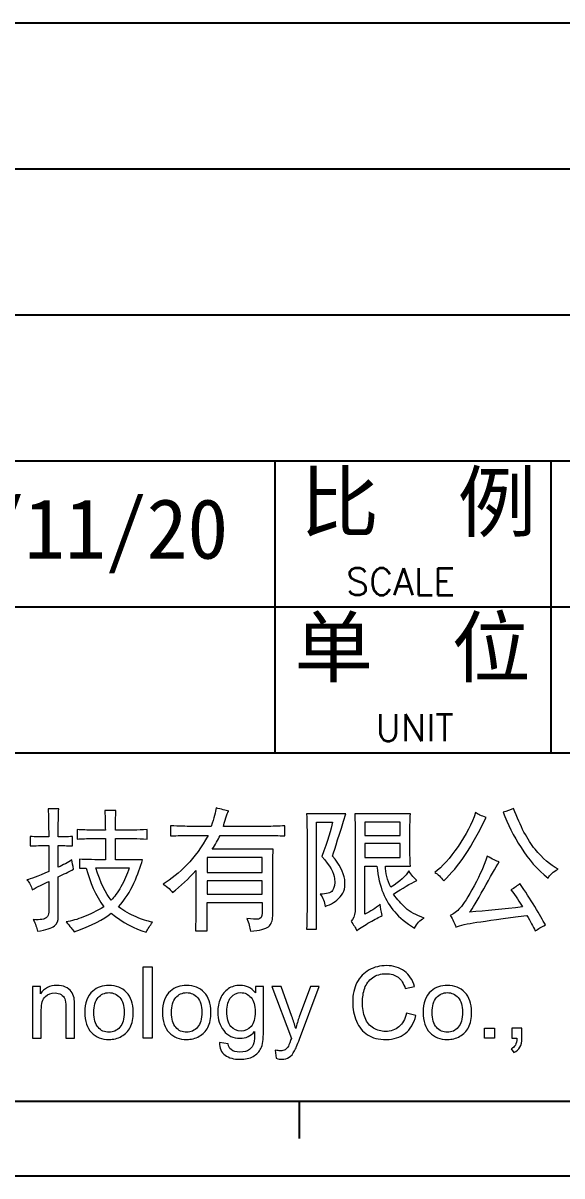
# Model space of a CAD drawing. Header units: millimetres. Extents: x 22339 to 22977, y 387 to 838.
# Drawn here: x 22821.7 to 22868.8, y 387.1 to 487.8 of the extents above; entities that cross this region are included whole.
import ezdxf

# ---------------------------------------------------------------- set-up
doc = ezdxf.new("R2010")
doc.units = ezdxf.units.MM
for name, color, linetype in [('BORDER', 5, 'Continuous'), ('TEXT', 6, 'Continuous'), ('图层 1', 7, 'Continuous')]:
    doc.layers.add(name, color=color, linetype=linetype)
doc.styles.get("Standard").update_dxf_attribs({"font": 'txt', "bigfont": 'gbcbig.shx'})
doc.styles.add('图框文字', font='romans.shx')

msp = doc.modelspace()

# ---------------------------------------------------------------- linework, layer by layer
at = {"lineweight": 25}
for p, q in [((22970.958, 487.798), (22688.494, 487.798)), ((22970.958, 475.039), (22688.494, 475.039)), ((22970.958, 462.281), (22688.494, 462.281)), ((22970.958, 449.522), (22688.494, 449.522)), ((22843.728, 449.522), (22843.728, 424.005)), ((22867.874, 424.005), (22867.874, 449.522)), ((22885.569, 436.764), (22688.494, 436.764)), ((22885.569, 424.005), (22688.494, 424.005))]:
    msp.add_line(p, q, dxfattribs=at)
at = {"layer": 'BORDER', "color": 0, "linetype": 'Continuous'}
for p, q in [((22345.44, 393.614), (22970.958, 393.614)), ((22845.855, 393.614), (22845.855, 390.348)), ((22338.907, 387.081), (22977.491, 387.081))]:
    msp.add_line(p, q, dxfattribs=at)
at = {"layer": '图层 1', "lineweight": 0}
for points in [[(22854.691, 416.831), (22854.691, 417.988), (22851.592, 417.988), (22851.592, 416.831), (22854.691, 416.831)], [(22854.691, 414.888), (22854.691, 416.137), (22851.592, 416.137), (22851.592, 414.888), (22854.691, 414.888)], [(22842.617, 413.593), (22842.617, 414.888), (22837.806, 414.888), (22837.806, 413.593), (22842.617, 413.593)], [(22842.617, 411.696), (22842.617, 412.853), (22837.806, 412.853), (22837.806, 411.696), (22842.617, 411.696)], [(22832.24, 399.105), (22832.24, 405.346), (22833.007, 405.346), (22833.007, 399.105), (22832.24, 399.105)], [(22862.037, 399.105), (22862.037, 399.978), (22862.91, 399.978), (22862.91, 399.105), (22862.037, 399.105)]]:
    msp.add_lwpolyline(points, dxfattribs=at)
for points, knots in [([(22826.147, 413.87), (22825.715, 413.654), (22825.269, 413.438), (22824.806, 413.223), (22824.806, 413.223), (22824.806, 409.753), (22824.806, 409.753), (22824.836, 409.383), (22824.729, 409.105), (22824.482, 408.92), (22824.235, 408.735), (22823.742, 408.581), (22823.002, 408.458), (22822.939, 408.766), (22822.816, 409.105), (22822.631, 409.475), (22823.248, 409.445), (22823.626, 409.498), (22823.765, 409.637), (22823.904, 409.776), (22823.973, 409.938), (22823.973, 410.123), (22823.973, 410.123), (22823.973, 412.806), (22823.973, 412.806), (22823.479, 412.59), (22823.002, 412.344), (22822.539, 412.066), (22822.446, 412.405), (22822.292, 412.698), (22822.076, 412.945), (22822.384, 413.006), (22823.017, 413.253), (22823.973, 413.685), (22823.973, 413.685), (22823.973, 415.952), (22823.973, 415.952), (22823.325, 415.952), (22822.785, 415.936), (22822.354, 415.906), (22822.354, 415.906), (22822.354, 416.739), (22822.354, 416.739), (22822.785, 416.708), (22823.325, 416.692), (22823.973, 416.692), (22823.973, 417.803), (22823.957, 418.619), (22823.927, 419.144), (22823.927, 419.144), (22824.852, 419.144), (22824.852, 419.144), (22824.821, 418.682), (22824.806, 417.864), (22824.806, 416.692), (22825.145, 416.692), (22825.561, 416.708), (22826.055, 416.739), (22826.055, 416.739), (22826.055, 415.906), (22826.055, 415.906), (22825.561, 415.936), (22825.145, 415.952), (22824.806, 415.952), (22824.806, 415.952), (22824.806, 414.055), (22824.806, 414.055), (22825.237, 414.24), (22825.638, 414.456), (22826.009, 414.703), (22826.039, 414.487), (22826.085, 414.209), (22826.147, 413.87)], [0, 0, 0, 0, 1, 1, 1, 2, 2, 2, 3, 3, 3, 4, 4, 4, 5, 5, 5, 6, 6, 6, 7, 7, 7, 8, 8, 8, 9, 9, 9, 10, 10, 10, 11, 11, 11, 12, 12, 12, 13, 13, 13, 14, 14, 14, 15, 15, 15, 16, 16, 16, 17, 17, 17, 18, 18, 18, 19, 19, 19, 20, 20, 20, 21, 21, 21, 22, 22, 22, 23, 23, 23, 24, 24, 24, 24]), ([(22826.657, 414.749), (22827.304, 414.718), (22828.059, 414.703), (22828.923, 414.703), (22828.923, 414.703), (22828.923, 416.554), (22828.923, 416.554), (22828.923, 416.554), (22827.859, 416.554), (22827.859, 416.554), (22827.304, 416.554), (22826.841, 416.538), (22826.471, 416.507), (22826.471, 416.507), (22826.471, 417.34), (22826.471, 417.34), (22826.934, 417.309), (22827.365, 417.294), (22827.766, 417.294), (22827.766, 417.294), (22828.923, 417.294), (22828.923, 417.294), (22828.923, 417.756), (22828.907, 418.327), (22828.877, 419.005), (22828.877, 419.005), (22829.848, 419.005), (22829.848, 419.005), (22829.818, 418.45), (22829.802, 417.879), (22829.802, 417.294), (22829.802, 417.294), (22831.421, 417.294), (22831.421, 417.294), (22831.76, 417.294), (22832.146, 417.309), (22832.578, 417.34), (22832.578, 417.34), (22832.578, 416.507), (22832.578, 416.507), (22832.146, 416.538), (22831.76, 416.554), (22831.421, 416.554), (22831.421, 416.554), (22829.802, 416.554), (22829.802, 416.554), (22829.802, 416.554), (22829.802, 414.703), (22829.802, 414.703), (22829.802, 414.703), (22832.161, 414.703), (22832.161, 414.703), (22832.007, 414.086), (22831.76, 413.408), (22831.421, 412.667), (22831.081, 411.927), (22830.635, 411.233), (22830.079, 410.586), (22830.573, 410.215), (22831.081, 409.922), (22831.606, 409.707), (22832.131, 409.491), (22832.608, 409.337), (22833.04, 409.244), (22832.825, 408.966), (22832.64, 408.674), (22832.486, 408.365), (22831.467, 408.674), (22830.45, 409.229), (22829.432, 410.03), (22828.785, 409.506), (22827.705, 408.966), (22826.194, 408.411), (22826.07, 408.596), (22825.838, 408.89), (22825.5, 409.29), (22825.963, 409.352), (22826.471, 409.491), (22827.026, 409.707), (22827.582, 409.922), (22828.167, 410.215), (22828.785, 410.586), (22828.074, 411.603), (22827.566, 412.729), (22827.258, 413.963), (22827.258, 413.963), (22826.657, 413.963), (22826.657, 413.963), (22826.657, 413.963), (22826.657, 414.749), (22826.657, 414.749)], [0, 0, 0, 0, 1, 1, 1, 2, 2, 2, 3, 3, 3, 4, 4, 4, 5, 5, 5, 6, 6, 6, 7, 7, 7, 8, 8, 8, 9, 9, 9, 10, 10, 10, 11, 11, 11, 12, 12, 12, 13, 13, 13, 14, 14, 14, 15, 15, 15, 16, 16, 16, 17, 17, 17, 18, 18, 18, 19, 19, 19, 20, 20, 20, 21, 21, 21, 22, 22, 22, 23, 23, 23, 24, 24, 24, 25, 25, 25, 26, 26, 26, 27, 27, 27, 28, 28, 28, 29, 29, 29, 30, 30, 30, 30]), ([(22836.047, 414.263), (22836.726, 414.957), (22837.343, 415.813), (22837.898, 416.831), (22837.898, 416.831), (22836.233, 416.831), (22836.233, 416.831), (22835.801, 416.831), (22835.261, 416.815), (22834.613, 416.785), (22834.613, 416.785), (22834.613, 417.664), (22834.613, 417.664), (22835.415, 417.633), (22836.017, 417.618), (22836.418, 417.618), (22836.418, 417.618), (22838.176, 417.618), (22838.176, 417.618), (22838.422, 418.358), (22838.561, 418.897), (22838.592, 419.237), (22839.055, 419.113), (22839.425, 419.021), (22839.702, 418.959), (22839.61, 418.867), (22839.455, 418.419), (22839.24, 417.618), (22839.24, 417.618), (22842.987, 417.618), (22842.987, 417.618), (22843.511, 417.618), (22844.051, 417.633), (22844.606, 417.664), (22844.606, 417.664), (22844.606, 416.785), (22844.606, 416.785), (22844.051, 416.815), (22843.557, 416.831), (22843.126, 416.831), (22843.126, 416.831), (22838.962, 416.831), (22838.962, 416.831), (22838.746, 416.43), (22838.515, 416.029), (22838.268, 415.628), (22838.268, 415.628), (22843.589, 415.628), (22843.589, 415.628), (22843.557, 414.857), (22843.542, 414.163), (22843.542, 413.546), (22843.542, 413.546), (22843.542, 409.799), (22843.542, 409.799), (22843.542, 409.368), (22843.419, 409.052), (22843.172, 408.851), (22842.925, 408.651), (22842.401, 408.52), (22841.599, 408.458), (22841.568, 408.797), (22841.46, 409.167), (22841.275, 409.568), (22841.738, 409.506), (22842.077, 409.491), (22842.293, 409.522), (22842.509, 409.553), (22842.617, 409.722), (22842.617, 410.03), (22842.617, 410.03), (22842.617, 410.956), (22842.617, 410.956), (22842.617, 410.956), (22837.806, 410.956), (22837.806, 410.956), (22837.806, 410.956), (22837.806, 408.504), (22837.806, 408.504), (22837.806, 408.504), (22836.788, 408.504), (22836.788, 408.504), (22836.818, 409.275), (22836.834, 409.938), (22836.834, 410.493), (22836.834, 410.493), (22836.834, 413.778), (22836.834, 413.778), (22836.187, 413.038), (22835.508, 412.39), (22834.799, 411.835), (22834.675, 412.05), (22834.397, 412.297), (22833.966, 412.575), (22834.675, 413.006), (22835.369, 413.57), (22836.047, 414.263)], [0, 0, 0, 0, 1, 1, 1, 2, 2, 2, 3, 3, 3, 4, 4, 4, 5, 5, 5, 6, 6, 6, 7, 7, 7, 8, 8, 8, 9, 9, 9, 10, 10, 10, 11, 11, 11, 12, 12, 12, 13, 13, 13, 14, 14, 14, 15, 15, 15, 16, 16, 16, 17, 17, 17, 18, 18, 18, 19, 19, 19, 20, 20, 20, 21, 21, 21, 22, 22, 22, 23, 23, 23, 24, 24, 24, 25, 25, 25, 26, 26, 26, 27, 27, 27, 28, 28, 28, 29, 29, 29, 30, 30, 30, 31, 31, 31, 32, 32, 32, 32]), ([(22866.466, 415.628), (22867.128, 414.826), (22867.799, 414.24), (22868.478, 413.87), (22868.046, 413.654), (22867.753, 413.392), (22867.599, 413.084), (22866.673, 413.854), (22865.887, 414.749), (22865.239, 415.767), (22864.592, 416.785), (22864.067, 417.818), (22863.666, 418.867), (22864.006, 418.928), (22864.314, 419.036), (22864.592, 419.19), (22865.177, 417.618), (22865.802, 416.43), (22866.466, 415.628)], [0, 0, 0, 0, 1, 1, 1, 2, 2, 2, 3, 3, 3, 4, 4, 4, 5, 5, 5, 6, 6, 6, 6]), ([(22848.77, 415.027), (22849.386, 414.287), (22849.741, 413.608), (22849.834, 412.991), (22849.926, 412.374), (22849.795, 411.865), (22849.441, 411.465), (22849.085, 411.063), (22848.646, 410.786), (22848.122, 410.632), (22848.091, 411.032), (22847.952, 411.387), (22847.706, 411.696), (22848.261, 411.696), (22848.615, 411.804), (22848.77, 412.02), (22848.924, 412.235), (22848.985, 412.582), (22848.955, 413.061), (22848.924, 413.538), (22848.554, 414.178), (22847.844, 414.981), (22848.338, 416.369), (22848.646, 417.37), (22848.77, 417.988), (22848.77, 417.988), (22847.382, 417.988), (22847.382, 417.988), (22847.382, 417.988), (22847.382, 408.643), (22847.382, 408.643), (22847.382, 408.643), (22846.503, 408.643), (22846.503, 408.643), (22846.533, 409.506), (22846.549, 410.354), (22846.549, 411.187), (22846.549, 411.187), (22846.549, 416.6), (22846.549, 416.6), (22846.549, 417.155), (22846.533, 417.864), (22846.503, 418.728), (22846.503, 418.728), (22849.926, 418.728), (22849.926, 418.728), (22849.371, 416.908), (22848.985, 415.675), (22848.77, 415.027)], [0, 0, 0, 0, 1, 1, 1, 2, 2, 2, 3, 3, 3, 4, 4, 4, 5, 5, 5, 6, 6, 6, 7, 7, 7, 8, 8, 8, 9, 9, 9, 10, 10, 10, 11, 11, 11, 12, 12, 12, 13, 13, 13, 14, 14, 14, 15, 15, 15, 16, 16, 16, 16]), ([(22855.524, 416.415), (22855.524, 415.458), (22855.539, 414.703), (22855.57, 414.148), (22855.57, 414.148), (22853.396, 414.148), (22853.396, 414.148), (22853.396, 413.562), (22853.55, 412.945), (22853.859, 412.297), (22854.66, 412.821), (22855.184, 413.299), (22855.432, 413.731), (22855.678, 413.361), (22855.909, 413.084), (22856.126, 412.899), (22855.57, 412.621), (22854.892, 412.22), (22854.09, 411.696), (22854.429, 411.233), (22854.784, 410.832), (22855.154, 410.493), (22855.524, 410.153), (22856.063, 409.861), (22856.773, 409.614), (22856.403, 409.429), (22856.126, 409.136), (22855.94, 408.735), (22855.2, 409.198), (22854.622, 409.668), (22854.206, 410.146), (22853.789, 410.624), (22853.45, 411.179), (22853.188, 411.812), (22852.926, 412.443), (22852.748, 413.223), (22852.656, 414.148), (22852.656, 414.148), (22851.592, 414.148), (22851.592, 414.148), (22851.592, 414.148), (22851.592, 409.938), (22851.592, 409.938), (22852.085, 410.184), (22852.532, 410.477), (22852.933, 410.817), (22852.964, 410.539), (22853.026, 410.215), (22853.119, 409.845), (22852.841, 409.691), (22852.478, 409.491), (22852.031, 409.244), (22851.584, 408.998), (22851.206, 408.751), (22850.898, 408.504), (22850.774, 408.751), (22850.604, 409.029), (22850.389, 409.337), (22850.574, 409.522), (22850.697, 409.799), (22850.759, 410.169), (22850.759, 410.169), (22850.759, 416.692), (22850.759, 416.692), (22850.759, 417.309), (22850.743, 417.988), (22850.713, 418.728), (22850.713, 418.728), (22855.57, 418.728), (22855.57, 418.728), (22855.539, 418.173), (22855.524, 417.401), (22855.524, 416.415)], [0, 0, 0, 0, 1, 1, 1, 2, 2, 2, 3, 3, 3, 4, 4, 4, 5, 5, 5, 6, 6, 6, 7, 7, 7, 8, 8, 8, 9, 9, 9, 10, 10, 10, 11, 11, 11, 12, 12, 12, 13, 13, 13, 14, 14, 14, 15, 15, 15, 16, 16, 16, 17, 17, 17, 18, 18, 18, 19, 19, 19, 20, 20, 20, 21, 21, 21, 22, 22, 22, 23, 23, 23, 24, 24, 24, 24]), ([(22860.382, 415.166), (22859.765, 414.24), (22859.133, 413.469), (22858.485, 412.853), (22858.238, 413.192), (22857.976, 413.438), (22857.699, 413.593), (22858.346, 414.086), (22859.025, 414.842), (22859.734, 415.86), (22860.443, 416.877), (22860.952, 417.864), (22861.261, 418.82), (22861.476, 418.666), (22861.785, 418.527), (22862.186, 418.404), (22861.6, 417.17), (22860.998, 416.091), (22860.382, 415.166)], [0, 0, 0, 0, 1, 1, 1, 2, 2, 2, 3, 3, 3, 4, 4, 4, 5, 5, 5, 6, 6, 6, 6]), ([(22864.36, 412.066), (22864.668, 412.251), (22864.931, 412.436), (22865.147, 412.621), (22865.61, 411.942), (22866.041, 411.272), (22866.442, 410.609), (22866.843, 409.945), (22867.151, 409.414), (22867.367, 409.013), (22867.028, 408.828), (22866.735, 408.659), (22866.489, 408.504), (22866.303, 408.874), (22866.056, 409.321), (22865.748, 409.845), (22863.682, 409.568), (22862.225, 409.368), (22861.377, 409.244), (22860.528, 409.121), (22859.919, 408.982), (22859.549, 408.828), (22859.457, 409.136), (22859.287, 409.475), (22859.04, 409.845), (22859.348, 409.968), (22859.642, 410.184), (22859.919, 410.493), (22860.197, 410.801), (22860.605, 411.449), (22861.145, 412.436), (22861.685, 413.423), (22862.062, 414.287), (22862.279, 415.027), (22862.741, 414.749), (22863.096, 414.579), (22863.343, 414.518), (22863.003, 413.993), (22862.548, 413.207), (22861.978, 412.159), (22861.407, 411.11), (22860.998, 410.431), (22860.752, 410.123), (22862.17, 410.246), (22863.713, 410.4), (22865.378, 410.586), (22865.131, 411.017), (22864.792, 411.511), (22864.36, 412.066)], [0, 0, 0, 0, 1, 1, 1, 2, 2, 2, 3, 3, 3, 4, 4, 4, 5, 5, 5, 6, 6, 6, 7, 7, 7, 8, 8, 8, 9, 9, 9, 10, 10, 10, 11, 11, 11, 12, 12, 12, 13, 13, 13, 14, 14, 14, 15, 15, 15, 16, 16, 16, 16]), ([(22829.432, 411.187), (22829.71, 411.434), (22829.994, 411.819), (22830.288, 412.344), (22830.58, 412.868), (22830.82, 413.423), (22831.005, 414.009), (22831.005, 414.009), (22828.091, 414.009), (22828.091, 414.009), (22828.491, 412.683), (22828.938, 411.742), (22829.432, 411.187)], [0, 0, 0, 0, 1, 1, 1, 2, 2, 2, 3, 3, 3, 4, 4, 4, 4]), ([(22855.226, 401.293), (22855.226, 401.293), (22856.052, 401.085), (22856.052, 401.085), (22855.878, 400.406), (22855.567, 399.889), (22855.117, 399.533), (22854.667, 399.177), (22854.117, 398.999), (22853.467, 398.999), (22852.795, 398.999), (22852.248, 399.136), (22851.826, 399.41), (22851.405, 399.683), (22851.084, 400.08), (22850.864, 400.599), (22850.644, 401.119), (22850.534, 401.677), (22850.534, 402.273), (22850.534, 402.923), (22850.658, 403.489), (22850.907, 403.973), (22851.155, 404.457), (22851.508, 404.825), (22851.967, 405.076), (22852.425, 405.327), (22852.929, 405.453), (22853.48, 405.453), (22854.104, 405.453), (22854.63, 405.294), (22855.055, 404.976), (22855.481, 404.658), (22855.778, 404.211), (22855.945, 403.635), (22855.945, 403.635), (22855.132, 403.443), (22855.132, 403.443), (22854.987, 403.897), (22854.777, 404.228), (22854.502, 404.435), (22854.227, 404.642), (22853.88, 404.746), (22853.463, 404.746), (22852.983, 404.746), (22852.583, 404.631), (22852.26, 404.401), (22851.938, 404.171), (22851.712, 403.863), (22851.581, 403.475), (22851.451, 403.088), (22851.385, 402.688), (22851.385, 402.277), (22851.385, 401.746), (22851.463, 401.283), (22851.618, 400.887), (22851.772, 400.491), (22852.013, 400.195), (22852.339, 399.999), (22852.666, 399.803), (22853.019, 399.705), (22853.399, 399.705), (22853.862, 399.705), (22854.254, 399.839), (22854.574, 400.106), (22854.895, 400.372), (22855.112, 400.768), (22855.226, 401.293)], [0, 0, 0, 0, 1, 1, 1, 2, 2, 2, 3, 3, 3, 4, 4, 4, 5, 5, 5, 6, 6, 6, 7, 7, 7, 8, 8, 8, 9, 9, 9, 10, 10, 10, 11, 11, 11, 12, 12, 12, 13, 13, 13, 14, 14, 14, 15, 15, 15, 16, 16, 16, 17, 17, 17, 18, 18, 18, 19, 19, 19, 20, 20, 20, 21, 21, 21, 22, 22, 22, 22]), ([(22822.559, 399.105), (22822.559, 399.105), (22822.559, 403.626), (22822.559, 403.626), (22822.559, 403.626), (22823.249, 403.626), (22823.249, 403.626), (22823.249, 403.626), (22823.249, 402.984), (22823.249, 402.984), (22823.581, 403.48), (22824.061, 403.729), (22824.688, 403.729), (22824.96, 403.729), (22825.211, 403.68), (22825.439, 403.582), (22825.668, 403.484), (22825.839, 403.355), (22825.952, 403.196), (22826.066, 403.037), (22826.145, 402.849), (22826.191, 402.63), (22826.219, 402.488), (22826.233, 402.24), (22826.233, 401.885), (22826.233, 401.885), (22826.233, 399.105), (22826.233, 399.105), (22826.233, 399.105), (22825.467, 399.105), (22825.467, 399.105), (22825.467, 399.105), (22825.467, 401.855), (22825.467, 401.855), (22825.467, 402.168), (22825.437, 402.401), (22825.378, 402.556), (22825.318, 402.71), (22825.212, 402.834), (22825.06, 402.926), (22824.909, 403.018), (22824.731, 403.064), (22824.526, 403.064), (22824.2, 403.064), (22823.918, 402.961), (22823.681, 402.754), (22823.444, 402.546), (22823.326, 402.153), (22823.326, 401.574), (22823.326, 401.574), (22823.326, 399.105), (22823.326, 399.105), (22823.326, 399.105), (22822.559, 399.105), (22822.559, 399.105)], [0, 0, 0, 0, 1, 1, 1, 2, 2, 2, 3, 3, 3, 4, 4, 4, 5, 5, 5, 6, 6, 6, 7, 7, 7, 8, 8, 8, 9, 9, 9, 10, 10, 10, 11, 11, 11, 12, 12, 12, 13, 13, 13, 14, 14, 14, 15, 15, 15, 16, 16, 16, 17, 17, 17, 18, 18, 18, 18]), ([(22827.123, 401.366), (22827.123, 402.203), (22827.356, 402.823), (22827.821, 403.226), (22828.21, 403.561), (22828.684, 403.729), (22829.243, 403.729), (22829.865, 403.729), (22830.373, 403.525), (22830.767, 403.118), (22831.162, 402.71), (22831.359, 402.148), (22831.359, 401.43), (22831.359, 400.848), (22831.272, 400.39), (22831.097, 400.057), (22830.923, 399.723), (22830.669, 399.464), (22830.335, 399.28), (22830.002, 399.095), (22829.638, 399.003), (22829.243, 399.003), (22828.61, 399.003), (22828.099, 399.206), (22827.708, 399.612), (22827.318, 400.018), (22827.123, 400.602), (22827.123, 401.366)], [0, 0, 0, 0, 1, 1, 1, 2, 2, 2, 3, 3, 3, 4, 4, 4, 5, 5, 5, 6, 6, 6, 7, 7, 7, 8, 8, 8, 9, 9, 9, 9]), ([(22827.911, 401.366), (22827.911, 400.787), (22828.037, 400.353), (22828.29, 400.065), (22828.542, 399.777), (22828.86, 399.633), (22829.243, 399.633), (22829.624, 399.633), (22829.94, 399.778), (22830.193, 400.067), (22830.445, 400.357), (22830.572, 400.798), (22830.572, 401.391), (22830.572, 401.95), (22830.445, 402.374), (22830.19, 402.662), (22829.936, 402.95), (22829.621, 403.094), (22829.243, 403.094), (22828.86, 403.094), (22828.542, 402.951), (22828.29, 402.664), (22828.037, 402.378), (22827.911, 401.945), (22827.911, 401.366)], [0, 0, 0, 0, 1, 1, 1, 2, 2, 2, 3, 3, 3, 4, 4, 4, 5, 5, 5, 6, 6, 6, 7, 7, 7, 8, 8, 8, 8]), ([(22833.909, 401.366), (22833.909, 402.203), (22834.142, 402.823), (22834.607, 403.226), (22834.996, 403.561), (22835.47, 403.729), (22836.029, 403.729), (22836.651, 403.729), (22837.159, 403.525), (22837.554, 403.118), (22837.948, 402.71), (22838.145, 402.148), (22838.145, 401.43), (22838.145, 400.848), (22838.058, 400.39), (22837.883, 400.057), (22837.709, 399.723), (22837.455, 399.464), (22837.121, 399.28), (22836.788, 399.095), (22836.424, 399.003), (22836.029, 399.003), (22835.396, 399.003), (22834.885, 399.206), (22834.495, 399.612), (22834.104, 400.018), (22833.909, 400.602), (22833.909, 401.366)], [0, 0, 0, 0, 1, 1, 1, 2, 2, 2, 3, 3, 3, 4, 4, 4, 5, 5, 5, 6, 6, 6, 7, 7, 7, 8, 8, 8, 9, 9, 9, 9]), ([(22834.697, 401.366), (22834.697, 400.787), (22834.823, 400.353), (22835.076, 400.065), (22835.328, 399.777), (22835.646, 399.633), (22836.029, 399.633), (22836.41, 399.633), (22836.726, 399.778), (22836.979, 400.067), (22837.231, 400.357), (22837.358, 400.798), (22837.358, 401.391), (22837.358, 401.95), (22837.231, 402.374), (22836.977, 402.662), (22836.723, 402.95), (22836.407, 403.094), (22836.029, 403.094), (22835.646, 403.094), (22835.328, 402.951), (22835.076, 402.664), (22834.823, 402.378), (22834.697, 401.945), (22834.697, 401.366)], [0, 0, 0, 0, 1, 1, 1, 2, 2, 2, 3, 3, 3, 4, 4, 4, 5, 5, 5, 6, 6, 6, 7, 7, 7, 8, 8, 8, 8]), ([(22838.903, 398.73), (22838.903, 398.73), (22839.648, 398.62), (22839.648, 398.62), (22839.679, 398.39), (22839.766, 398.222), (22839.908, 398.117), (22840.098, 397.976), (22840.358, 397.905), (22840.687, 397.905), (22841.042, 397.905), (22841.316, 397.976), (22841.509, 398.117), (22841.702, 398.259), (22841.832, 398.458), (22841.9, 398.713), (22841.94, 398.87), (22841.958, 399.197), (22841.956, 399.697), (22841.621, 399.302), (22841.203, 399.105), (22840.704, 399.105), (22840.082, 399.105), (22839.601, 399.329), (22839.261, 399.778), (22838.92, 400.226), (22838.75, 400.764), (22838.75, 401.391), (22838.75, 401.823), (22838.828, 402.221), (22838.984, 402.585), (22839.14, 402.95), (22839.366, 403.232), (22839.663, 403.431), (22839.96, 403.629), (22840.308, 403.729), (22840.708, 403.729), (22841.242, 403.729), (22841.682, 403.513), (22842.028, 403.081), (22842.028, 403.081), (22842.028, 403.626), (22842.028, 403.626), (22842.028, 403.626), (22842.735, 403.626), (22842.735, 403.626), (22842.735, 403.626), (22842.735, 399.718), (22842.735, 399.718), (22842.735, 399.014), (22842.663, 398.515), (22842.52, 398.222), (22842.376, 397.928), (22842.149, 397.696), (22841.838, 397.526), (22841.528, 397.355), (22841.145, 397.27), (22840.691, 397.27), (22840.152, 397.27), (22839.716, 397.392), (22839.384, 397.634), (22839.052, 397.877), (22838.892, 398.242), (22838.903, 398.73)], [0, 0, 0, 0, 1, 1, 1, 2, 2, 2, 3, 3, 3, 4, 4, 4, 5, 5, 5, 6, 6, 6, 7, 7, 7, 8, 8, 8, 9, 9, 9, 10, 10, 10, 11, 11, 11, 12, 12, 12, 13, 13, 13, 14, 14, 14, 15, 15, 15, 16, 16, 16, 17, 17, 17, 18, 18, 18, 19, 19, 19, 20, 20, 20, 21, 21, 21, 21]), ([(22839.537, 401.447), (22839.537, 400.853), (22839.655, 400.421), (22839.891, 400.148), (22840.126, 399.876), (22840.422, 399.739), (22840.776, 399.739), (22841.128, 399.739), (22841.423, 399.875), (22841.662, 400.146), (22841.9, 400.417), (22842.019, 400.842), (22842.019, 401.421), (22842.019, 401.975), (22841.897, 402.392), (22841.651, 402.673), (22841.406, 402.954), (22841.11, 403.094), (22840.764, 403.094), (22840.423, 403.094), (22840.133, 402.956), (22839.895, 402.679), (22839.657, 402.402), (22839.537, 401.992), (22839.537, 401.447)], [0, 0, 0, 0, 1, 1, 1, 2, 2, 2, 3, 3, 3, 4, 4, 4, 5, 5, 5, 6, 6, 6, 7, 7, 7, 8, 8, 8, 8]), ([(22843.859, 397.364), (22843.859, 397.364), (22843.773, 398.083), (22843.773, 398.083), (22843.941, 398.038), (22844.087, 398.015), (22844.212, 398.015), (22844.382, 398.015), (22844.518, 398.044), (22844.621, 398.1), (22844.723, 398.157), (22844.807, 398.237), (22844.872, 398.339), (22844.92, 398.415), (22844.998, 398.606), (22845.106, 398.909), (22845.12, 398.952), (22845.143, 399.014), (22845.174, 399.097), (22845.174, 399.097), (22843.458, 403.626), (22843.458, 403.626), (22843.458, 403.626), (22844.284, 403.626), (22844.284, 403.626), (22844.284, 403.626), (22845.225, 401.008), (22845.225, 401.008), (22845.347, 400.676), (22845.456, 400.327), (22845.553, 399.961), (22845.641, 400.313), (22845.746, 400.656), (22845.868, 400.991), (22845.868, 400.991), (22846.834, 403.626), (22846.834, 403.626), (22846.834, 403.626), (22847.601, 403.626), (22847.601, 403.626), (22847.601, 403.626), (22845.881, 399.029), (22845.881, 399.029), (22845.696, 398.532), (22845.553, 398.19), (22845.451, 398.002), (22845.315, 397.75), (22845.158, 397.565), (22844.983, 397.447), (22844.807, 397.329), (22844.597, 397.27), (22844.352, 397.27), (22844.205, 397.27), (22844.04, 397.301), (22843.859, 397.364)], [0, 0, 0, 0, 1, 1, 1, 2, 2, 2, 3, 3, 3, 4, 4, 4, 5, 5, 5, 6, 6, 6, 7, 7, 7, 8, 8, 8, 9, 9, 9, 10, 10, 10, 11, 11, 11, 12, 12, 12, 13, 13, 13, 14, 14, 14, 15, 15, 15, 16, 16, 16, 17, 17, 17, 18, 18, 18, 18]), ([(22856.686, 401.366), (22856.686, 402.203), (22856.919, 402.823), (22857.384, 403.226), (22857.773, 403.561), (22858.247, 403.729), (22858.806, 403.729), (22859.428, 403.729), (22859.936, 403.525), (22860.33, 403.118), (22860.725, 402.71), (22860.922, 402.148), (22860.922, 401.43), (22860.922, 400.848), (22860.835, 400.39), (22860.66, 400.057), (22860.485, 399.723), (22860.231, 399.464), (22859.898, 399.28), (22859.564, 399.095), (22859.2, 399.003), (22858.806, 399.003), (22858.173, 399.003), (22857.661, 399.206), (22857.271, 399.612), (22856.881, 400.018), (22856.686, 400.602), (22856.686, 401.366)], [0, 0, 0, 0, 1, 1, 1, 2, 2, 2, 3, 3, 3, 4, 4, 4, 5, 5, 5, 6, 6, 6, 7, 7, 7, 8, 8, 8, 9, 9, 9, 9]), ([(22857.473, 401.366), (22857.473, 400.787), (22857.6, 400.353), (22857.852, 400.065), (22858.105, 399.777), (22858.423, 399.633), (22858.806, 399.633), (22859.186, 399.633), (22859.503, 399.778), (22859.755, 400.067), (22860.008, 400.357), (22860.134, 400.798), (22860.134, 401.391), (22860.134, 401.95), (22860.007, 402.374), (22859.753, 402.662), (22859.499, 402.95), (22859.183, 403.094), (22858.806, 403.094), (22858.423, 403.094), (22858.105, 402.951), (22857.852, 402.664), (22857.6, 402.378), (22857.473, 401.945), (22857.473, 401.366)], [0, 0, 0, 0, 1, 1, 1, 2, 2, 2, 3, 3, 3, 4, 4, 4, 5, 5, 5, 6, 6, 6, 7, 7, 7, 8, 8, 8, 8]), ([(22864.443, 399.105), (22864.443, 399.105), (22864.443, 399.978), (22864.443, 399.978), (22864.443, 399.978), (22865.315, 399.978), (22865.315, 399.978), (22865.315, 399.978), (22865.315, 399.105), (22865.315, 399.105), (22865.315, 398.784), (22865.259, 398.525), (22865.145, 398.328), (22865.032, 398.131), (22864.851, 397.978), (22864.604, 397.871), (22864.604, 397.871), (22864.392, 398.198), (22864.392, 398.198), (22864.553, 398.269), (22864.673, 398.374), (22864.749, 398.511), (22864.826, 398.649), (22864.868, 398.847), (22864.877, 399.105), (22864.877, 399.105), (22864.443, 399.105), (22864.443, 399.105)], [0, 0, 0, 0, 1, 1, 1, 2, 2, 2, 3, 3, 3, 4, 4, 4, 5, 5, 5, 6, 6, 6, 7, 7, 7, 8, 8, 8, 9, 9, 9, 9])]:
    msp.add_open_spline(points, degree=3, knots=knots, dxfattribs=at)

# ---------------------------------------------------------------- texts
at = {"lineweight": 25, "style": '图框文字'}
for s, p in [('SCALE', (22849.954, 437.826)), ('UNIT', (22852.536, 425.07))]:
    msp.add_text(s, height=2.3405, dxfattribs=at).set_placement(p)
at = {"color": 7, "char_height": 5.04753, "width": 22.00459, "attachment_point": 1}
for s, insert in [('{\\fSimSun|b0|i0|c134|p54;比  例  }', (22845.949, 448.482)), ('{\\fSimSun|b0|i0|c134|p54;单  位  }', (22845.43, 435.788))]:
    msp.add_mtext(s, dxfattribs=dict(at, insert=insert))
at = {"layer": 'TEXT', "insert": (22804.011, 446.247), "char_height": 5.24072, "width": 54.03923, "attachment_point": 1}
msp.add_mtext('{\\fSimSun|b0|i0|c134|p2;2023/11/20}', dxfattribs=at)

doc.saveas('drawing.dxf')
